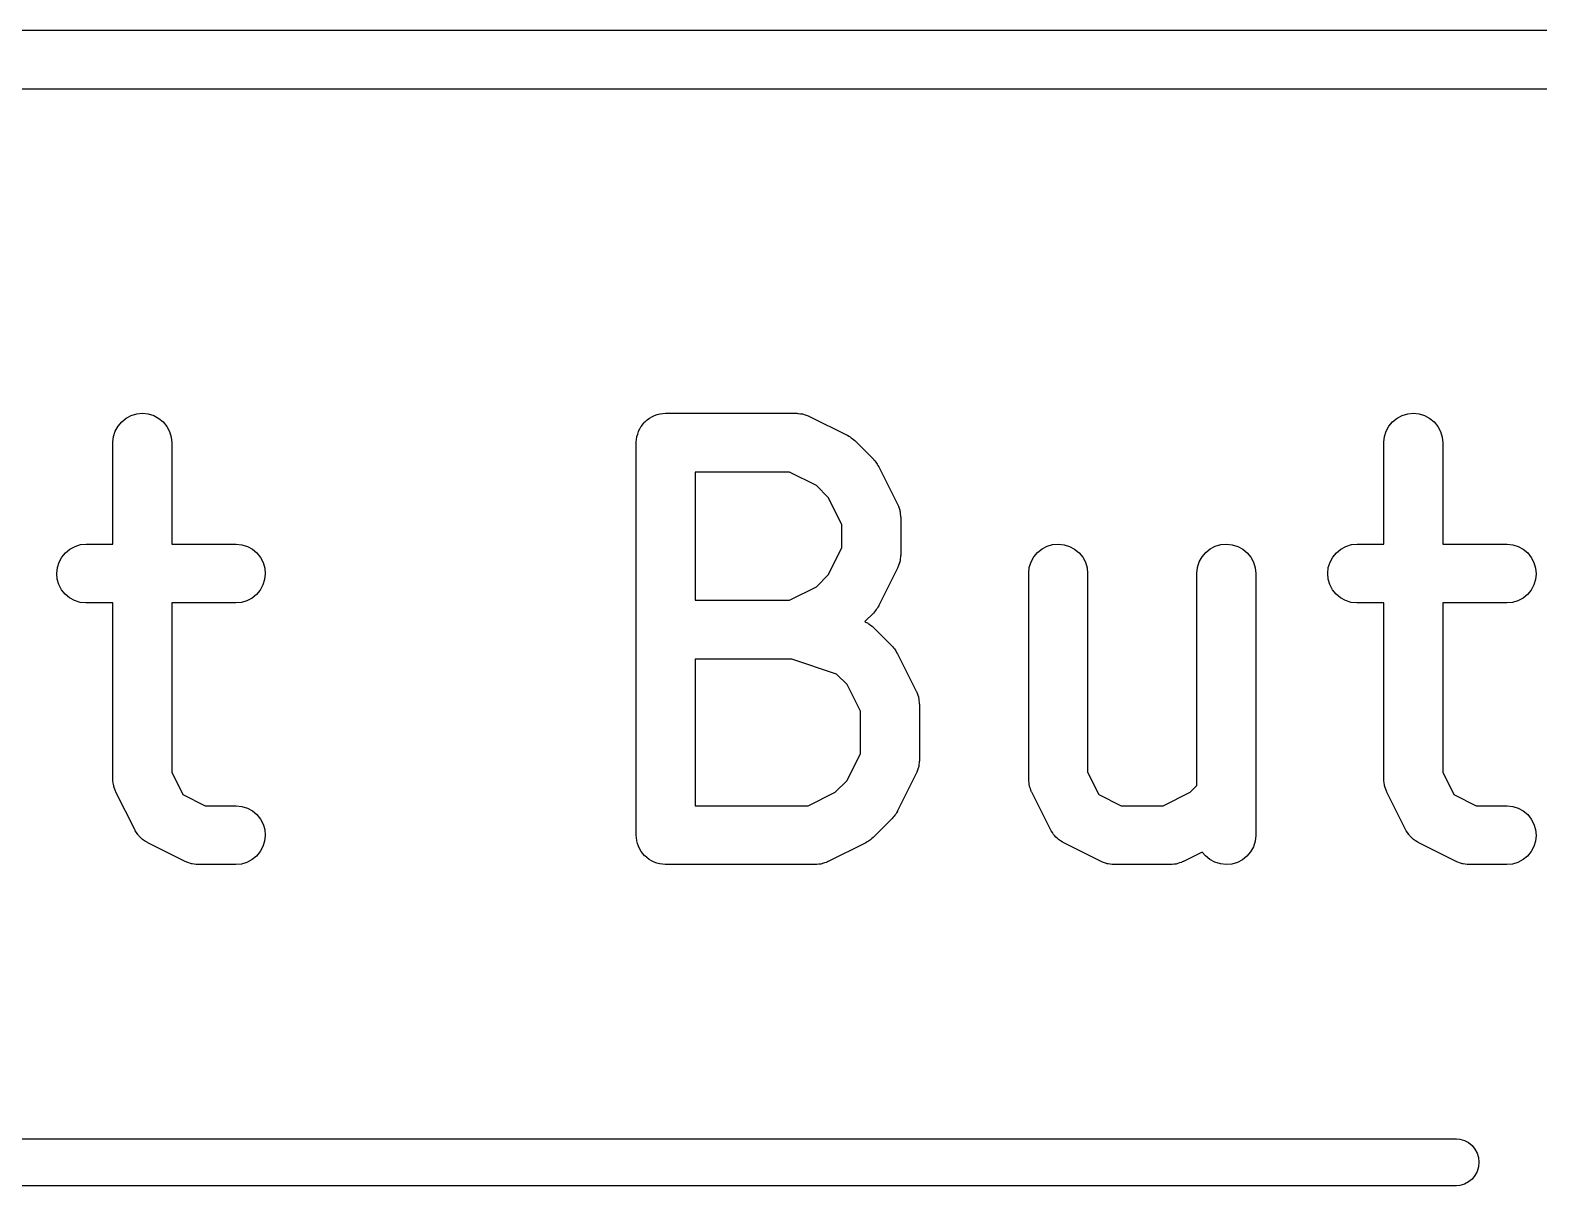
# Model space of a CAD drawing. Extents: x 37.5 to 124, y -108.8 to -35.9.
# Drawn here: x 95.849 to 99.693, y -41.732 to -38.787 of the extents above; entities that cross this region are included whole.
import ezdxf

# ---------------------------------------------------------------- set-up
doc = ezdxf.new("R2010")
doc.units = 0
doc.header["$MEASUREMENT"] = 0
doc.layers.add('BLACK', color=7, linetype='CONTINUOUS')

msp = doc.modelspace()

# ---------------------------------------------------------------- linework, layer by layer
at = {"layer": 'BLACK', "linetype": 'CONTINUOUS'}
for p, q in [((79.844, -38.787), (120.9, -38.787)), ((120.829, -38.937), (79.844, -38.937)), ((96.0823, -39.7848), (96.0937, -39.7756)), ((96.0937, -39.7756), (96.1067, -39.7688)), ((96.1067, -39.7688), (96.1207, -39.7647)), ((96.1207, -39.7647), (96.1353, -39.7634)), ((96.1353, -39.7634), (96.1498, -39.7649)), ((96.1498, -39.7649), (96.1638, -39.7692)), ((96.1638, -39.7692), (96.1767, -39.7762)), ((96.1767, -39.7762), (96.188, -39.7855)), ((97.4156, -39.7848), (97.4211, -39.7804)), ((97.4211, -39.7804), (97.4266, -39.7759)), ((97.4266, -39.7759), (97.4268, -39.7758)), ((97.4268, -39.7758), (97.427, -39.7756)), ((97.427, -39.7756), (97.4333, -39.7724)), ((97.4333, -39.7724), (97.4395, -39.769)), ((97.4395, -39.769), (97.4398, -39.769)), ((97.4398, -39.769), (97.44, -39.7688)), ((97.44, -39.7688), (97.4468, -39.7668)), ((97.4468, -39.7668), (97.4535, -39.7648)), ((97.4535, -39.7648), (97.4538, -39.7648)), ((97.4538, -39.7648), (97.454, -39.7647)), ((97.454, -39.7647), (97.4611, -39.7641)), ((97.4611, -39.7641), (97.4681, -39.7634)), ((97.4681, -39.7634), (97.8014, -39.7634)), ((97.8014, -39.7634), (97.8025, -39.7634)), ((97.8025, -39.7634), (97.8047, -39.7636)), ((97.8047, -39.7636), (97.8069, -39.7636)), ((97.8069, -39.7636), (97.8119, -39.7644)), ((97.8119, -39.7644), (97.817, -39.765)), ((97.817, -39.765), (97.8191, -39.7657)), ((97.8191, -39.7657), (97.8213, -39.7661)), ((97.8213, -39.7661), (97.8261, -39.7679)), ((97.8261, -39.7679), (97.831, -39.7694)), ((97.831, -39.7694), (97.8329, -39.7705)), ((97.8329, -39.7705), (97.835, -39.7713)), ((97.835, -39.7713), (97.9302, -39.8189)), ((99.3204, -39.7848), (99.3318, -39.7756)), ((99.3318, -39.7756), (99.3448, -39.7688)), ((99.3448, -39.7688), (99.3588, -39.7647)), ((99.3588, -39.7647), (99.3734, -39.7634)), ((99.3734, -39.7634), (99.3879, -39.7649)), ((99.3879, -39.7649), (99.4019, -39.7692)), ((99.4019, -39.7692), (99.4148, -39.7762)), ((99.4148, -39.7762), (99.4261, -39.7855)), ((96.0614, -39.8228), (96.0658, -39.8088)), ((96.0658, -39.8088), (96.0729, -39.796)), ((96.0729, -39.796), (96.0823, -39.7848)), ((96.188, -39.7855), (96.1972, -39.7969)), ((96.1972, -39.7969), (96.2041, -39.8098)), ((96.2041, -39.8098), (96.2083, -39.8238)), ((97.3947, -39.8228), (97.3969, -39.8161)), ((97.3969, -39.8161), (97.399, -39.8093)), ((97.399, -39.8093), (97.3991, -39.8091)), ((97.3991, -39.8091), (97.3992, -39.8088)), ((97.3992, -39.8088), (97.4026, -39.8026)), ((97.4026, -39.8026), (97.4059, -39.7964)), ((97.4059, -39.7964), (97.4061, -39.7962)), ((97.4061, -39.7962), (97.4062, -39.796)), ((97.4062, -39.796), (97.4108, -39.7906)), ((97.4108, -39.7906), (97.4152, -39.7852)), ((97.4152, -39.7852), (97.4155, -39.785)), ((97.4155, -39.785), (97.4156, -39.7848)), ((97.9302, -39.8189), (97.9311, -39.8194)), ((97.9311, -39.8194), (97.9347, -39.8217)), ((99.2995, -39.8228), (99.3039, -39.8088)), ((99.3039, -39.8088), (99.311, -39.796)), ((99.311, -39.796), (99.3204, -39.7848)), ((99.4261, -39.7855), (99.4353, -39.7969)), ((99.4353, -39.7969), (99.4422, -39.8098)), ((99.4422, -39.8098), (99.4464, -39.8238)), ((96.0598, -39.8373), (96.0614, -39.8228)), ((96.0598, -39.8384), (96.0598, -39.8373)), ((96.0598, -40.0967), (96.0598, -39.8384)), ((96.2083, -39.8238), (96.2098, -39.8384)), ((96.2098, -39.8384), (96.2098, -40.0967)), ((97.3931, -39.8373), (97.3939, -39.8303)), ((97.3931, -39.8378), (97.3931, -39.8373)), ((97.3931, -39.8379), (97.3931, -39.8378)), ((97.3931, -39.8384), (97.3931, -39.8379)), ((97.3931, -39.8379), (97.3931, -39.8379)), ((97.3931, -40.8384), (97.3931, -39.8384)), ((97.3939, -39.8303), (97.3946, -39.8233)), ((97.3946, -39.8233), (97.3947, -39.823)), ((97.3947, -39.823), (97.3947, -39.8228)), ((97.9347, -39.8217), (97.9384, -39.8237)), ((97.9384, -39.8237), (97.9408, -39.8257)), ((97.9408, -39.8257), (97.9434, -39.8274)), ((97.9434, -39.8274), (97.9464, -39.8303)), ((97.9464, -39.8303), (97.9497, -39.833)), ((97.9497, -39.833), (97.9973, -39.8806)), ((99.2979, -39.8373), (99.2995, -39.8228)), ((99.2979, -39.8384), (99.2979, -39.8373)), ((99.2979, -40.0967), (99.2979, -39.8384)), ((99.4464, -39.8238), (99.4479, -39.8384)), ((99.4479, -39.8384), (99.4479, -40.0967)), ((97.9973, -39.8806), (97.9981, -39.8813)), ((97.9981, -39.8813), (98.0007, -39.8846)), ((98.0007, -39.8846), (98.0036, -39.8877)), ((98.0036, -39.8877), (98.0052, -39.8903)), ((98.0052, -39.8903), (98.0072, -39.8928)), ((98.0072, -39.8928), (98.0091, -39.8965)), ((98.0091, -39.8965), (98.0114, -39.9001)), ((97.5431, -39.9134), (97.5431, -40.2396)), ((97.7837, -39.9134), (97.5431, -39.9134)), ((97.8522, -39.9476), (97.7837, -39.9134)), ((98.0114, -39.9001), (98.059, -39.9953)), ((97.8826, -39.978), (97.8522, -39.9476)), ((97.9169, -40.0466), (97.8826, -39.978)), ((98.059, -39.9953), (98.0594, -39.9963)), ((98.0594, -39.9963), (98.0602, -39.9983)), ((98.0602, -39.9983), (98.0612, -40.0003)), ((98.0612, -40.0003), (98.0627, -40.0052)), ((98.0627, -40.0052), (98.0645, -40.01)), ((98.0645, -40.01), (98.0648, -40.0122)), ((98.0648, -40.0122), (98.0655, -40.0143)), ((97.9169, -40.1064), (97.9169, -40.0466)), ((98.0655, -40.0143), (98.066, -40.0194)), ((98.066, -40.0194), (98.0668, -40.0245)), ((98.0668, -40.0245), (98.0667, -40.0267)), ((98.0667, -40.0267), (98.0669, -40.0289)), ((98.0669, -40.0289), (98.0669, -40.1241)), ((95.9297, -40.1298), (95.9391, -40.1185)), ((95.9391, -40.1185), (95.9504, -40.1092)), ((95.9504, -40.1092), (95.9633, -40.1024)), ((95.9633, -40.1024), (95.9773, -40.0981)), ((95.9773, -40.0981), (95.9919, -40.0967)), ((95.9919, -40.0967), (96.0598, -40.0967)), ((96.2098, -40.0967), (96.3729, -40.0967)), ((96.3729, -40.0967), (96.3739, -40.0967)), ((96.3739, -40.0967), (96.3884, -40.0984)), ((96.3884, -40.0984), (96.4024, -40.1028)), ((96.4024, -40.1028), (96.4152, -40.1098)), ((96.4152, -40.1098), (96.4264, -40.1192)), ((96.4264, -40.1192), (96.4356, -40.1306)), ((97.8826, -40.1749), (97.9169, -40.1064)), ((98.0669, -40.1251), (98.0667, -40.1273)), ((98.0667, -40.1273), (98.0667, -40.1295)), ((98.0669, -40.1241), (98.0669, -40.1251)), ((98.4062, -40.1293), (98.4156, -40.1181)), ((98.4156, -40.1181), (98.427, -40.109)), ((98.427, -40.109), (98.44, -40.1022)), ((98.44, -40.1022), (98.454, -40.098)), ((98.454, -40.098), (98.4686, -40.0967)), ((98.4686, -40.0967), (98.4832, -40.0982)), ((98.4832, -40.0982), (98.4972, -40.1026)), ((98.4972, -40.1026), (98.51, -40.1095)), ((98.51, -40.1095), (98.5213, -40.1189)), ((98.5213, -40.1189), (98.5306, -40.1302)), ((98.8348, -40.1293), (98.8442, -40.1181)), ((98.8442, -40.1181), (98.8556, -40.109)), ((98.8556, -40.109), (98.8686, -40.1022)), ((98.8686, -40.1022), (98.8826, -40.098)), ((98.8826, -40.098), (98.8972, -40.0967)), ((98.8972, -40.0967), (98.9117, -40.0982)), ((98.9117, -40.0982), (98.9257, -40.1026)), ((98.9257, -40.1026), (98.9386, -40.1095)), ((98.9386, -40.1095), (98.9499, -40.1189)), ((98.9499, -40.1189), (98.9591, -40.1302)), ((99.1678, -40.1298), (99.1772, -40.1185)), ((99.1772, -40.1185), (99.1885, -40.1092)), ((99.1885, -40.1092), (99.2014, -40.1024)), ((99.2014, -40.1024), (99.2154, -40.0981)), ((99.2154, -40.0981), (99.23, -40.0967)), ((99.23, -40.0967), (99.2979, -40.0967)), ((99.4479, -40.0967), (99.611, -40.0967)), ((99.611, -40.0967), (99.612, -40.0967)), ((99.612, -40.0967), (99.6265, -40.0984)), ((99.6265, -40.0984), (99.6405, -40.1028)), ((99.6405, -40.1028), (99.6533, -40.1098)), ((99.6533, -40.1098), (99.6645, -40.1192)), ((99.6645, -40.1192), (99.6737, -40.1306)), ((95.9169, -40.1712), (95.9184, -40.1566)), ((95.9184, -40.1566), (95.9228, -40.1426)), ((95.9228, -40.1426), (95.9297, -40.1298)), ((96.4356, -40.1306), (96.4424, -40.1436)), ((96.4424, -40.1436), (96.4465, -40.1577)), ((96.4465, -40.1577), (96.4479, -40.1722)), ((98.059, -40.1576), (98.0114, -40.2529)), ((98.0598, -40.1556), (98.059, -40.1576)), ((98.0608, -40.1536), (98.0598, -40.1556)), ((98.0624, -40.1488), (98.0608, -40.1536)), ((98.0642, -40.144), (98.0624, -40.1488)), ((98.0646, -40.1418), (98.0642, -40.144)), ((98.0653, -40.1397), (98.0646, -40.1418)), ((98.0658, -40.1346), (98.0653, -40.1397)), ((98.0667, -40.1295), (98.0658, -40.1346)), ((98.3931, -40.1707), (98.3947, -40.1561)), ((98.3947, -40.1561), (98.3992, -40.1422)), ((98.3992, -40.1422), (98.4062, -40.1293)), ((98.5306, -40.1302), (98.5374, -40.1431)), ((98.5374, -40.1431), (98.5417, -40.1571)), ((98.5417, -40.1571), (98.5431, -40.1717)), ((98.8217, -40.1707), (98.8233, -40.1561)), ((98.8233, -40.1561), (98.8277, -40.1422)), ((98.8277, -40.1422), (98.8348, -40.1293)), ((98.9591, -40.1302), (98.966, -40.1431)), ((98.966, -40.1431), (98.9702, -40.1571)), ((98.9702, -40.1571), (98.9717, -40.1717)), ((99.155, -40.1712), (99.1565, -40.1566)), ((99.1565, -40.1566), (99.1609, -40.1426)), ((99.1609, -40.1426), (99.1678, -40.1298)), ((99.6737, -40.1306), (99.6805, -40.1436)), ((99.6805, -40.1436), (99.6846, -40.1577)), ((99.6846, -40.1577), (99.6859, -40.1722)), ((95.9182, -40.1858), (95.9169, -40.1712)), ((95.9224, -40.1998), (95.9182, -40.1858)), ((95.9291, -40.2128), (95.9224, -40.1998)), ((96.442, -40.2008), (96.435, -40.2137)), ((96.4463, -40.1868), (96.442, -40.2008)), ((96.4479, -40.1722), (96.4463, -40.1868)), ((97.7837, -40.2396), (97.8522, -40.2053)), ((97.8522, -40.2053), (97.8826, -40.1749)), ((98.3931, -40.1717), (98.3931, -40.1707)), ((98.3931, -40.6955), (98.3931, -40.1717)), ((98.5431, -40.1717), (98.5431, -40.6778)), ((98.8217, -40.1717), (98.8217, -40.1707)), ((98.8217, -40.7121), (98.8217, -40.1717)), ((98.9717, -40.1717), (98.9717, -40.8384)), ((99.1563, -40.1858), (99.155, -40.1712)), ((99.1605, -40.1998), (99.1563, -40.1858)), ((99.1672, -40.2128), (99.1605, -40.1998)), ((99.6801, -40.2008), (99.6731, -40.2137)), ((99.6844, -40.1868), (99.6801, -40.2008)), ((99.6859, -40.1722), (99.6844, -40.1868)), ((95.9383, -40.2242), (95.9291, -40.2128)), ((95.9495, -40.2336), (95.9383, -40.2242)), ((95.9624, -40.2406), (95.9495, -40.2336)), ((95.9763, -40.2451), (95.9624, -40.2406)), ((96.4014, -40.2411), (96.3874, -40.2453)), ((96.4144, -40.2342), (96.4014, -40.2411)), ((96.4257, -40.2249), (96.4144, -40.2342)), ((96.435, -40.2137), (96.4257, -40.2249)), ((97.5431, -40.2396), (97.7837, -40.2396)), ((99.1764, -40.2242), (99.1672, -40.2128)), ((99.1876, -40.2336), (99.1764, -40.2242)), ((99.2005, -40.2406), (99.1876, -40.2336)), ((99.2144, -40.2451), (99.2005, -40.2406)), ((99.6395, -40.2411), (99.6255, -40.2453)), ((99.6525, -40.2342), (99.6395, -40.2411)), ((99.6638, -40.2249), (99.6525, -40.2342)), ((99.6731, -40.2137), (99.6638, -40.2249)), ((95.9909, -40.2467), (95.9763, -40.2451)), ((95.9919, -40.2467), (95.9909, -40.2467)), ((96.0598, -40.2467), (95.9919, -40.2467)), ((96.0598, -40.6955), (96.0598, -40.2467)), ((96.3729, -40.2467), (96.2098, -40.2467)), ((96.2098, -40.2467), (96.2098, -40.6778)), ((96.3874, -40.2453), (96.3729, -40.2467)), ((97.9973, -40.2724), (97.9755, -40.2942)), ((98, -40.2691), (97.9973, -40.2724)), ((98.0029, -40.2661), (98, -40.2691)), ((98.0046, -40.2635), (98.0029, -40.2661)), ((98.0066, -40.2611), (98.0046, -40.2635)), ((98.0086, -40.2573), (98.0066, -40.2611)), ((98.0109, -40.2538), (98.0086, -40.2573)), ((98.0114, -40.2529), (98.0109, -40.2538)), ((99.229, -40.2467), (99.2144, -40.2451)), ((99.23, -40.2467), (99.229, -40.2467)), ((99.2979, -40.2467), (99.23, -40.2467)), ((99.2979, -40.6955), (99.2979, -40.2467)), ((99.611, -40.2467), (99.4479, -40.2467)), ((99.4479, -40.2467), (99.4479, -40.6778)), ((99.6255, -40.2453), (99.611, -40.2467)), ((97.9755, -40.2942), (97.9776, -40.2954)), ((97.9776, -40.2954), (97.9823, -40.2975)), ((97.9823, -40.2975), (97.9841, -40.2988)), ((97.9841, -40.2988), (97.986, -40.2999)), ((97.986, -40.2999), (97.99, -40.3031)), ((97.99, -40.3031), (97.9941, -40.3061)), ((97.9941, -40.3061), (97.9956, -40.3078)), ((97.9956, -40.3078), (97.9973, -40.3092)), ((97.9973, -40.3092), (98.0449, -40.3568)), ((98.0449, -40.3568), (98.0457, -40.3575)), ((98.0457, -40.3575), (98.0483, -40.3608)), ((97.5431, -40.3896), (97.5431, -40.7634)), ((97.7893, -40.3896), (97.5431, -40.3896)), ((97.9038, -40.4277), (97.7893, -40.3896)), ((98.0483, -40.3608), (98.0512, -40.3639)), ((98.0512, -40.3639), (98.0529, -40.3665)), ((98.0529, -40.3665), (98.0548, -40.369)), ((98.0548, -40.369), (98.0567, -40.3727)), ((98.0567, -40.3727), (98.059, -40.3763)), ((98.059, -40.3763), (98.1066, -40.4715)), ((97.9303, -40.4542), (97.9038, -40.4277)), ((97.9645, -40.5228), (97.9303, -40.4542)), ((98.1066, -40.4715), (98.1071, -40.4724)), ((98.1071, -40.4724), (98.1078, -40.4745)), ((98.1078, -40.4745), (98.1089, -40.4765)), ((98.1089, -40.4765), (98.1103, -40.4814)), ((98.1103, -40.4814), (98.1121, -40.4862)), ((98.1121, -40.4862), (98.1125, -40.4884)), ((98.1125, -40.4884), (98.1131, -40.4905)), ((98.1131, -40.4905), (98.1136, -40.4956)), ((98.1136, -40.4956), (98.1144, -40.5006)), ((98.1144, -40.5006), (98.1143, -40.5029)), ((98.1143, -40.5029), (98.1145, -40.505)), ((98.1145, -40.505), (98.1145, -40.6479)), ((97.9645, -40.6302), (97.9645, -40.5228)), ((97.9303, -40.6987), (97.9645, -40.6302)), ((98.1122, -40.6656), (98.1118, -40.6678)), ((98.1129, -40.6635), (98.1122, -40.6656)), ((98.1135, -40.6584), (98.1129, -40.6635)), ((98.1143, -40.6534), (98.1135, -40.6584)), ((98.1145, -40.649), (98.1143, -40.6511)), ((98.1143, -40.6511), (98.1143, -40.6534)), ((98.1145, -40.6479), (98.1145, -40.649)), ((96.06, -40.6977), (96.0598, -40.6955)), ((96.0599, -40.6999), (96.06, -40.6977)), ((96.0607, -40.705), (96.0599, -40.6999)), ((96.0612, -40.7101), (96.0607, -40.705)), ((96.2098, -40.6778), (96.2383, -40.7349)), ((97.8999, -40.7291), (97.9303, -40.6987)), ((98.1066, -40.6814), (98.059, -40.7767)), ((98.1074, -40.6794), (98.1066, -40.6814)), ((98.1085, -40.6775), (98.1074, -40.6794)), ((98.11, -40.6726), (98.1085, -40.6775)), ((98.1118, -40.6678), (98.11, -40.6726)), ((98.3933, -40.6977), (98.3931, -40.6955)), ((98.3932, -40.6999), (98.3933, -40.6977)), ((98.394, -40.705), (98.3932, -40.6999)), ((98.3945, -40.7101), (98.394, -40.705)), ((98.5431, -40.6778), (98.5716, -40.7349)), ((99.2981, -40.6977), (99.2979, -40.6955)), ((99.298, -40.6999), (99.2981, -40.6977)), ((99.2988, -40.705), (99.298, -40.6999)), ((99.2993, -40.7101), (99.2988, -40.705)), ((99.4479, -40.6778), (99.4764, -40.7349)), ((96.0618, -40.7122), (96.0612, -40.7101)), ((96.0622, -40.7144), (96.0618, -40.7122)), ((96.0639, -40.7192), (96.0622, -40.7144)), ((96.0654, -40.7241), (96.0639, -40.7192)), ((96.0665, -40.7261), (96.0654, -40.7241)), ((96.0672, -40.7281), (96.0665, -40.7261)), ((96.0677, -40.7291), (96.0672, -40.7281)), ((96.1153, -40.8243), (96.0677, -40.7291)), ((96.2383, -40.7349), (96.2953, -40.7634)), ((97.8313, -40.7634), (97.8999, -40.7291)), ((98.3952, -40.7122), (98.3945, -40.7101)), ((98.3955, -40.7144), (98.3952, -40.7122)), ((98.3973, -40.7192), (98.3955, -40.7144)), ((98.3988, -40.7241), (98.3973, -40.7192)), ((98.3998, -40.7261), (98.3988, -40.7241)), ((98.4006, -40.7281), (98.3998, -40.7261)), ((98.401, -40.7291), (98.4006, -40.7281)), ((98.4486, -40.8243), (98.401, -40.7291)), ((98.5716, -40.7349), (98.6287, -40.7634)), ((98.7361, -40.7634), (98.8046, -40.7291)), ((98.8046, -40.7291), (98.8217, -40.7121)), ((99.2999, -40.7122), (99.2993, -40.7101)), ((99.3003, -40.7144), (99.2999, -40.7122)), ((99.302, -40.7192), (99.3003, -40.7144)), ((99.3035, -40.7241), (99.302, -40.7192)), ((99.3046, -40.7261), (99.3035, -40.7241)), ((99.3053, -40.7281), (99.3046, -40.7261)), ((99.3058, -40.7291), (99.3053, -40.7281)), ((99.3534, -40.8243), (99.3058, -40.7291)), ((99.4764, -40.7349), (99.5334, -40.7634)), ((96.2953, -40.7634), (96.3729, -40.7634)), ((96.3729, -40.7634), (96.3739, -40.7634)), ((96.3739, -40.7634), (96.3884, -40.765)), ((96.3884, -40.765), (96.4024, -40.7694)), ((96.4024, -40.7694), (96.4152, -40.7765)), ((96.4152, -40.7765), (96.4264, -40.7859)), ((97.5431, -40.7634), (97.8313, -40.7634)), ((98.0562, -40.7812), (98.0542, -40.7849)), ((98.0585, -40.7776), (98.0562, -40.7812)), ((98.059, -40.7767), (98.0585, -40.7776)), ((98.6287, -40.7634), (98.7361, -40.7634)), ((99.5334, -40.7634), (99.611, -40.7634)), ((99.611, -40.7634), (99.612, -40.7634)), ((99.612, -40.7634), (99.6265, -40.765)), ((99.6265, -40.765), (99.6405, -40.7694)), ((99.6405, -40.7694), (99.6533, -40.7765)), ((99.6533, -40.7765), (99.6645, -40.7859)), ((96.4264, -40.7859), (96.4356, -40.7973)), ((96.4356, -40.7973), (96.4424, -40.8103)), ((96.4424, -40.8103), (96.4465, -40.8243)), ((98.0449, -40.7962), (97.9973, -40.8438)), ((98.0476, -40.7929), (98.0449, -40.7962)), ((98.0505, -40.7899), (98.0476, -40.7929)), ((98.0522, -40.7873), (98.0505, -40.7899)), ((98.0542, -40.7849), (98.0522, -40.7873)), ((99.6645, -40.7859), (99.6737, -40.7973)), ((99.6737, -40.7973), (99.6805, -40.8103)), ((99.6805, -40.8103), (99.6846, -40.8243)), ((96.1162, -40.8257), (96.1153, -40.8243)), ((96.1168, -40.8272), (96.1162, -40.8257)), ((96.1201, -40.8319), (96.1168, -40.8272)), ((96.1231, -40.8367), (96.1201, -40.8319)), ((96.1242, -40.8379), (96.1231, -40.8367)), ((96.1251, -40.8392), (96.1242, -40.8379)), ((96.1292, -40.8432), (96.1251, -40.8392)), ((96.1331, -40.8473), (96.1292, -40.8432)), ((96.1345, -40.8483), (96.1331, -40.8473)), ((96.1356, -40.8494), (96.1345, -40.8483)), ((96.1404, -40.8525), (96.1356, -40.8494)), ((96.1451, -40.8558), (96.1404, -40.8525)), ((96.1465, -40.8565), (96.1451, -40.8558)), ((96.1479, -40.8574), (96.1465, -40.8565)), ((96.1488, -40.8578), (96.1479, -40.8574)), ((96.2441, -40.9055), (96.1488, -40.8578)), ((96.4463, -40.8535), (96.442, -40.8674)), ((96.4479, -40.8389), (96.4463, -40.8535)), ((96.4465, -40.8243), (96.4479, -40.8389)), ((97.3938, -40.8454), (97.3931, -40.8384)), ((97.3944, -40.8524), (97.3938, -40.8454)), ((97.3945, -40.8527), (97.3944, -40.8524)), ((97.3945, -40.8529), (97.3945, -40.8527)), ((97.3966, -40.8597), (97.3945, -40.8529)), ((97.9778, -40.8578), (97.8826, -40.9055)), ((97.9814, -40.8556), (97.9778, -40.8578)), ((97.9851, -40.8537), (97.9814, -40.8556)), ((97.9876, -40.8517), (97.9851, -40.8537)), ((97.9902, -40.8501), (97.9876, -40.8517)), ((97.9933, -40.8472), (97.9902, -40.8501)), ((97.9966, -40.8445), (97.9933, -40.8472)), ((97.9973, -40.8438), (97.9966, -40.8445)), ((98.4495, -40.8257), (98.4486, -40.8243)), ((98.4501, -40.8272), (98.4495, -40.8257)), ((98.4534, -40.8319), (98.4501, -40.8272)), ((98.4564, -40.8367), (98.4534, -40.8319)), ((98.4575, -40.8379), (98.4564, -40.8367)), ((98.4585, -40.8392), (98.4575, -40.8379)), ((98.4626, -40.8432), (98.4585, -40.8392)), ((98.4665, -40.8473), (98.4626, -40.8432)), ((98.4678, -40.8483), (98.4665, -40.8473)), ((98.469, -40.8494), (98.4678, -40.8483)), ((98.4738, -40.8525), (98.469, -40.8494)), ((98.4784, -40.8558), (98.4738, -40.8525)), ((98.4799, -40.8565), (98.4784, -40.8558)), ((98.4812, -40.8574), (98.4799, -40.8565)), ((98.4822, -40.8578), (98.4812, -40.8574)), ((98.5774, -40.9055), (98.4822, -40.8578)), ((98.97, -40.854), (98.9656, -40.8679)), ((98.9717, -40.8394), (98.97, -40.854)), ((98.9717, -40.8384), (98.9717, -40.8394)), ((99.3543, -40.8257), (99.3534, -40.8243)), ((99.3549, -40.8272), (99.3543, -40.8257)), ((99.3581, -40.8319), (99.3549, -40.8272)), ((99.3612, -40.8367), (99.3581, -40.8319)), ((99.3623, -40.8379), (99.3612, -40.8367)), ((99.3632, -40.8392), (99.3623, -40.8379)), ((99.3673, -40.8432), (99.3632, -40.8392)), ((99.3712, -40.8473), (99.3673, -40.8432)), ((99.3726, -40.8483), (99.3712, -40.8473)), ((99.3737, -40.8494), (99.3726, -40.8483)), ((99.3785, -40.8525), (99.3737, -40.8494)), ((99.3832, -40.8558), (99.3785, -40.8525)), ((99.3846, -40.8565), (99.3832, -40.8558)), ((99.386, -40.8574), (99.3846, -40.8565)), ((99.3869, -40.8578), (99.386, -40.8574)), ((99.4822, -40.9055), (99.3869, -40.8578)), ((99.6844, -40.8535), (99.6801, -40.8674)), ((99.6859, -40.8389), (99.6844, -40.8535)), ((99.6846, -40.8243), (99.6859, -40.8389)), ((96.4257, -40.8916), (96.4144, -40.9008)), ((96.435, -40.8803), (96.4257, -40.8916)), ((96.442, -40.8674), (96.435, -40.8803)), ((97.3986, -40.8665), (97.3966, -40.8597)), ((97.3987, -40.8667), (97.3986, -40.8665)), ((97.3988, -40.867), (97.3987, -40.8667)), ((97.4021, -40.8732), (97.3988, -40.867)), ((97.4053, -40.8794), (97.4021, -40.8732)), ((97.4055, -40.8797), (97.4053, -40.8794)), ((97.4056, -40.8799), (97.4055, -40.8797)), ((97.4101, -40.8854), (97.4056, -40.8799)), ((97.4145, -40.8909), (97.4101, -40.8854)), ((97.4147, -40.891), (97.4145, -40.8909)), ((97.4149, -40.8912), (97.4147, -40.891)), ((97.4203, -40.8957), (97.4149, -40.8912)), ((97.4257, -40.9003), (97.4203, -40.8957)), ((98.8354, -40.8814), (98.7873, -40.9055)), ((98.8434, -40.8912), (98.8354, -40.8814)), ((98.8547, -40.9006), (98.8434, -40.8912)), ((98.9491, -40.892), (98.9377, -40.9011)), ((98.9586, -40.8808), (98.9491, -40.892)), ((98.9656, -40.8679), (98.9586, -40.8808)), ((99.6638, -40.8916), (99.6525, -40.9008)), ((99.6731, -40.8803), (99.6638, -40.8916)), ((99.6801, -40.8674), (99.6731, -40.8803)), ((96.2461, -40.9063), (96.2441, -40.9055)), ((96.2481, -40.9073), (96.2461, -40.9063)), ((96.253, -40.9089), (96.2481, -40.9073)), ((96.2577, -40.9107), (96.253, -40.9089)), ((96.2599, -40.9111), (96.2577, -40.9107)), ((96.262, -40.9117), (96.2599, -40.9111)), ((96.2671, -40.9123), (96.262, -40.9117)), ((96.2722, -40.9132), (96.2671, -40.9123)), ((96.2744, -40.9131), (96.2722, -40.9132)), ((96.2766, -40.9134), (96.2744, -40.9131)), ((96.2776, -40.9134), (96.2766, -40.9134)), ((96.3729, -40.9134), (96.2776, -40.9134)), ((96.3874, -40.912), (96.3729, -40.9134)), ((96.4014, -40.9077), (96.3874, -40.912)), ((96.4144, -40.9008), (96.4014, -40.9077)), ((97.426, -40.9004), (97.4257, -40.9003)), ((97.4262, -40.9006), (97.426, -40.9004)), ((97.4323, -40.9039), (97.4262, -40.9006)), ((97.4385, -40.9073), (97.4323, -40.9039)), ((97.4388, -40.9074), (97.4385, -40.9073)), ((97.439, -40.9075), (97.4388, -40.9074)), ((97.4458, -40.9096), (97.439, -40.9075)), ((97.4525, -40.9117), (97.4458, -40.9096)), ((97.4528, -40.9118), (97.4525, -40.9117)), ((97.453, -40.9118), (97.4528, -40.9118)), ((97.46, -40.9126), (97.453, -40.9118)), ((97.467, -40.9134), (97.46, -40.9126)), ((97.4676, -40.9134), (97.467, -40.9134)), ((97.4681, -40.9134), (97.4676, -40.9134)), ((97.4676, -40.9134), (97.4676, -40.9134)), ((97.4676, -40.9134), (97.4676, -40.9134)), ((97.849, -40.9134), (97.4681, -40.9134)), ((97.8512, -40.9132), (97.849, -40.9134)), ((97.8534, -40.9133), (97.8512, -40.9132)), ((97.8585, -40.9125), (97.8534, -40.9133)), ((97.8636, -40.912), (97.8585, -40.9125)), ((97.8657, -40.9113), (97.8636, -40.912)), ((97.8679, -40.911), (97.8657, -40.9113)), ((97.8727, -40.9092), (97.8679, -40.911)), ((97.8776, -40.9077), (97.8727, -40.9092)), ((97.8796, -40.9067), (97.8776, -40.9077)), ((97.8816, -40.9059), (97.8796, -40.9067)), ((97.8826, -40.9055), (97.8816, -40.9059)), ((98.5795, -40.9063), (98.5774, -40.9055)), ((98.5814, -40.9073), (98.5795, -40.9063)), ((98.5863, -40.9089), (98.5814, -40.9073)), ((98.5911, -40.9107), (98.5863, -40.9089)), ((98.5933, -40.9111), (98.5911, -40.9107)), ((98.5954, -40.9117), (98.5933, -40.9111)), ((98.6004, -40.9123), (98.5954, -40.9117)), ((98.6055, -40.9132), (98.6004, -40.9123)), ((98.6077, -40.9131), (98.6055, -40.9132)), ((98.6099, -40.9134), (98.6077, -40.9131)), ((98.611, -40.9134), (98.6099, -40.9134)), ((98.7538, -40.9134), (98.611, -40.9134)), ((98.756, -40.9132), (98.7538, -40.9134)), ((98.7582, -40.9133), (98.756, -40.9132)), ((98.7633, -40.9125), (98.7582, -40.9133)), ((98.7684, -40.912), (98.7633, -40.9125)), ((98.7705, -40.9113), (98.7684, -40.912)), ((98.7727, -40.911), (98.7705, -40.9113)), ((98.7775, -40.9092), (98.7727, -40.911)), ((98.7824, -40.9077), (98.7775, -40.9092)), ((98.7843, -40.9067), (98.7824, -40.9077)), ((98.7864, -40.9059), (98.7843, -40.9067)), ((98.7873, -40.9055), (98.7864, -40.9059)), ((98.8676, -40.9075), (98.8547, -40.9006)), ((98.8816, -40.9118), (98.8676, -40.9075)), ((98.8961, -40.9134), (98.8816, -40.9118)), ((98.9107, -40.9121), (98.8961, -40.9134)), ((98.9248, -40.9079), (98.9107, -40.9121)), ((98.9377, -40.9011), (98.9248, -40.9079)), ((99.4842, -40.9063), (99.4822, -40.9055)), ((99.4862, -40.9073), (99.4842, -40.9063)), ((99.491, -40.9089), (99.4862, -40.9073)), ((99.4958, -40.9107), (99.491, -40.9089)), ((99.498, -40.9111), (99.4958, -40.9107)), ((99.5001, -40.9117), (99.498, -40.9111)), ((99.5052, -40.9123), (99.5001, -40.9117)), ((99.5103, -40.9132), (99.5052, -40.9123)), ((99.5125, -40.9131), (99.5103, -40.9132)), ((99.5147, -40.9134), (99.5125, -40.9131)), ((99.5157, -40.9134), (99.5147, -40.9134)), ((99.611, -40.9134), (99.5157, -40.9134)), ((99.6255, -40.912), (99.611, -40.9134)), ((99.6395, -40.9077), (99.6255, -40.912)), ((99.6525, -40.9008), (99.6395, -40.9077)), ((94.9771, -41.612), (99.4829, -41.612)), ((99.4829, -41.612), (99.4918, -41.6129)), ((99.4918, -41.6129), (99.5031, -41.6163)), ((99.5031, -41.6163), (99.5135, -41.6219)), ((99.5135, -41.6219), (99.5226, -41.6294)), ((99.5226, -41.6294), (99.5301, -41.6385)), ((99.5301, -41.6385), (99.5357, -41.6489)), ((99.5357, -41.6489), (99.5391, -41.6602)), ((99.5391, -41.6602), (99.5403, -41.672)), ((99.5357, -41.6951), (99.5301, -41.7055)), ((99.5391, -41.6838), (99.5357, -41.6951)), ((99.5403, -41.672), (99.5391, -41.6838)), ((99.4829, -41.732), (94.9771, -41.732)), ((99.4918, -41.7311), (99.4829, -41.732)), ((99.5031, -41.7277), (99.4918, -41.7311)), ((99.5135, -41.7221), (99.5031, -41.7277)), ((99.5226, -41.7146), (99.5135, -41.7221)), ((99.5301, -41.7055), (99.5226, -41.7146))]:
    msp.add_line(p, q, dxfattribs=at)

doc.saveas('drawing.dxf')
